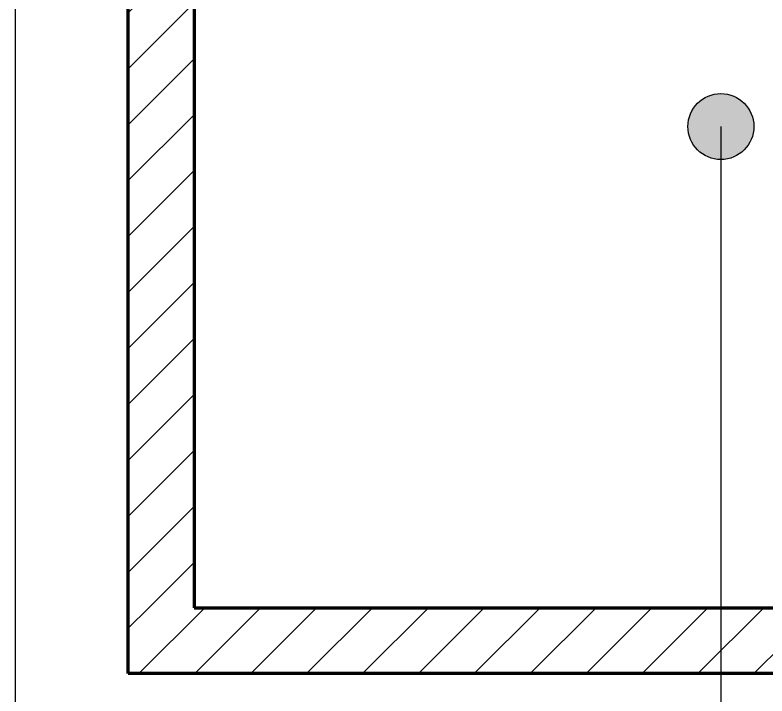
# Model space of a CAD drawing. Header units: millimetres. Extents: x -726012 to -647389, y -20772 to 18805.
# Drawn here: x -679846 to -677564, y 1151 to 3216 of the extents above; entities that cross this region are included whole.
import ezdxf

# ---------------------------------------------------------------- set-up
doc = ezdxf.new("R2010")
doc.units = ezdxf.units.MM
for name, color, linetype, lineweight in [('A-ROOM-IDEN', 3, 'Continuous', 25), ('A-WALL', 5, 'Continuous', 35), ('A-WALL-PATT', 1, 'Continuous', 35)]:
    doc.layers.add(name, color=color, linetype=linetype, lineweight=lineweight)
pattern_1 = [(45, (0, 0), (-84.852814, 84.852814), [])]

msp = doc.modelspace()

# ---------------------------------------------------------------- hatches: boundary and pattern name
at = {"layer": 'A-ROOM-IDEN'}
h = msp.add_hatch(color=256, dxfattribs=at)
edge = h.paths.add_edge_path()
edge.add_arc((-677703.4, 2878.2), 100, 0, 360)
at = {"layer": 'A-WALL-PATT', "lineweight": 9}
h = msp.add_hatch(dxfattribs=at)
h.set_pattern_fill('FP_2', color=256, style=0, pattern_type=2)
h.set_pattern_definition(pattern_1)
h.paths.add_polyline_path([(-679302.4, 1419), (-679302.4, 3929), (-679502.4, 3929), (-679502.4, 1419)])
h = msp.add_hatch(dxfattribs=at)
h.set_pattern_fill('FP_2', color=256, style=0, pattern_type=2)
h.set_pattern_definition(pattern_1)
h.paths.add_polyline_path([(-678433.6, 1219), (-672927.4, 1219), (-672927.4, 1419), (-679502.4, 1419), (-679502.4, 1219)])

# ---------------------------------------------------------------- linework, layer by layer
at = {"layer": 'A-ROOM-IDEN'}
for p, q in [((-679846.2, 3687.9), (-679846.2, -2553.4)), ((-677703.4, 2878.2), (-677703.4, -1365.9))]:
    msp.add_line(p, q, dxfattribs=at)
msp.add_circle((-677703.4, 2878.2), 100, dxfattribs=at)
at = {"layer": 'A-WALL', "color": 7, "lineweight": 70}
for p, q in [((-679302.4, 3929), (-679302.4, 1419)), ((-679502.4, 1419), (-679502.4, 3289)), ((-679502.4, 1219), (-679502.4, 1419)), ((-679302.4, 1419), (-677077.4, 1419)), ((-672927.4, 1219), (-679502.4, 1219))]:
    msp.add_line(p, q, dxfattribs=at)

doc.saveas('drawing.dxf')
